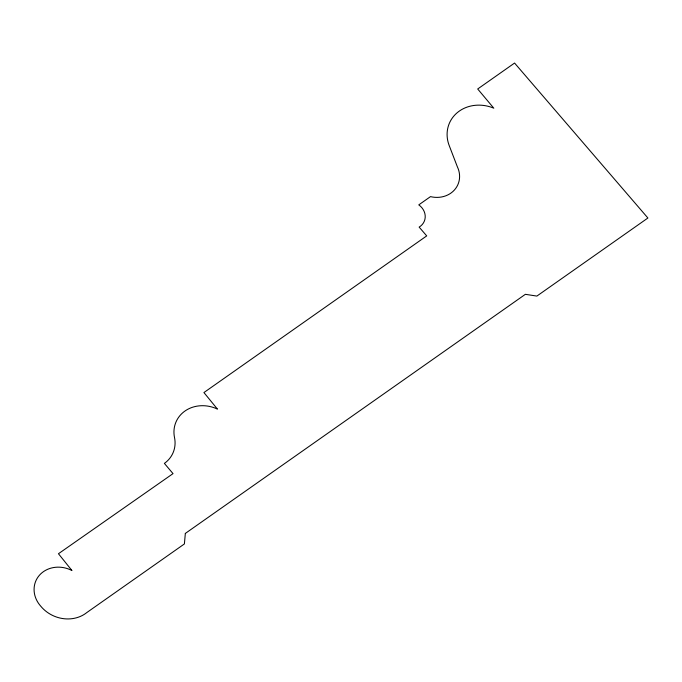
<?xml version="1.0" encoding="UTF-8"?>
<svg xmlns="http://www.w3.org/2000/svg" width="682" height="682" viewBox="0 0 682 682"><rect width="100%" height="100%" fill="white"/><g stroke="black" fill="none" stroke-linecap="round" stroke-linejoin="round"><path stroke-width="1.02" d="M185.334 533.426L184.396 543.938L86.912 612.487A31.901 28.397 23.4 0 1 40.784 606.221A26.888 23.93 23.4 0 1 39.386 575.293A26.888 23.93 23.4 0 1 71.942 570.519L58.447 553.733L173.032 473.623L164.379 463.393A30.912 27.519 23.4 0 0 174.473 437.341A31.696 28.218 23.4 0 1 185.657 410.555A31.696 28.218 23.4 0 1 217.43 409.089L203.927 392.559L426.71 235.895L419.14 227.097A14.978 13.333 23.4 0 0 418.774 204.873L430.487 196.629A25.208 22.446 23.4 0 0 454.425 189.988A25.208 22.446 23.4 0 0 457.349 166.758L449.387 146.033A35.242 31.372 23.4 0 1 457.111 112.794A35.242 31.372 23.4 0 1 493.802 108.182L477.698 88.984L514.569 63.051L647.9 218.01L536.87 296.082L525.37 294.317L185.334 533.426"/></g></svg>
